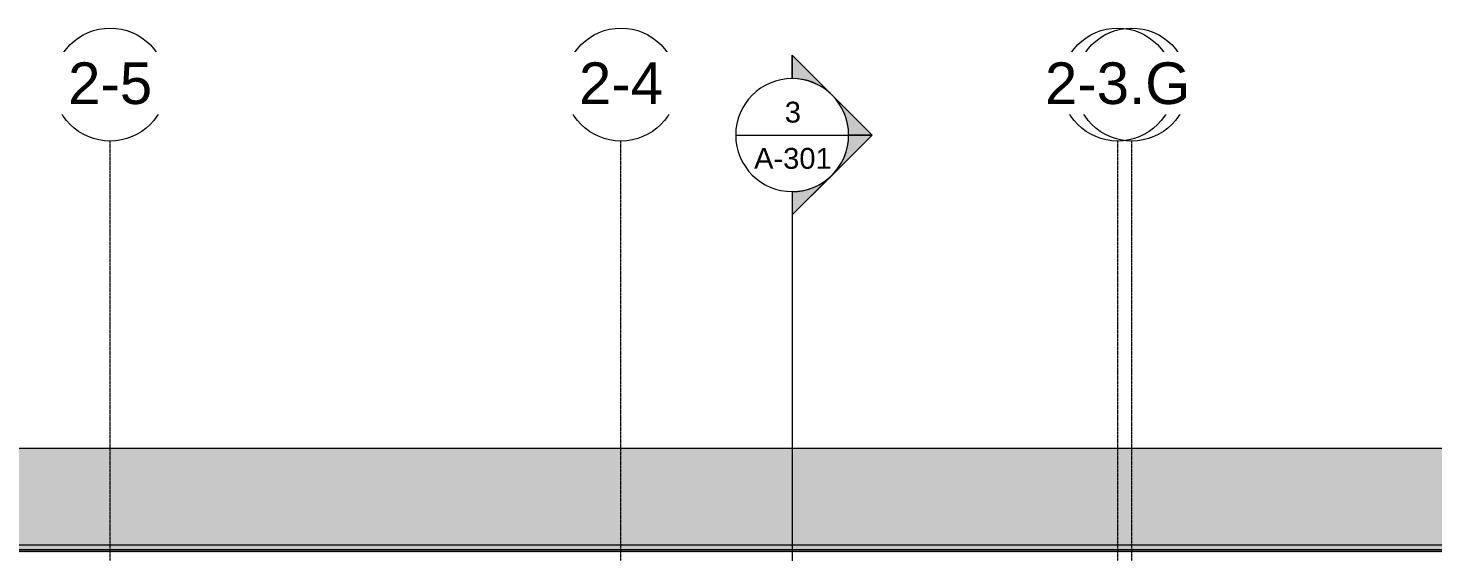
# Model space of a CAD drawing. Header units: inches. Extents: x 20478 to 36715, y -248 to 750.
# Drawn here: x 27009 to 27805, y 341 to 638 of the extents above; entities that cross this region are included whole.
import ezdxf

# ---------------------------------------------------------------- set-up
doc = ezdxf.new("R2010")
doc.units = ezdxf.units.IN
doc.header["$MEASUREMENT"] = 0
doc.linetypes.add('Grid Line 1_2_', pattern=[0.875, 0.5, -0.125, 0.125, -0.125])
for name, color, linetype, lineweight in [('A-ROOF', 132, 'Continuous', 13), ('G-ANNO-SYMB', 111, 'Continuous', 9), ('S-GRID', 1, 'Continuous', 9), ('S-GRID-IDEN', 1, 'Continuous', 9)]:
    doc.layers.add(name, color=color, linetype=linetype, lineweight=lineweight)
doc.styles.add('Arial', font='arial.ttf', dxfattribs={"height": 23.60479})
doc.styles.add('Arial_1', font='arial.ttf', dxfattribs={"height": 11.802395})

# ---------------------------------------------------------------- blocks, each defined once
blk = doc.blocks.new('Grid - Grid Head - Circle-14747-Elevation - South')
at = {"layer": 'S-GRID-IDEN'}
blk.add_circle((23085.89, 605.76), 32, dxfattribs=at)
blk = doc.blocks.new('Section - Section Head - Filled-1526-Elevation - South')
at = {"layer": 'G-ANNO-SYMB'}
h = blk.add_hatch(color=256, dxfattribs=at)
edge = h.paths.add_edge_path(flags=0)
edge.add_arc((25498.9, 577.16), 32.04, 47.9216, 90)
edge.add_line((25498.9, 609.2), (25498.9, 622.41))
edge.add_line((25498.9, 622.41), (25520.37, 600.94))
h = blk.add_hatch(color=256, dxfattribs=at)
edge = h.paths.add_edge_path(flags=0)
edge.add_line((25521.53, 599.78), (25544.15, 577.16))
edge.add_line((25544.15, 577.16), (25530.9, 577.16))
edge.add_arc((25498.9, 577.16), 32, 0, 45)
h = blk.add_hatch(color=256, dxfattribs=at)
edge = h.paths.add_edge_path(flags=0)
edge.add_arc((25498.9, 577.16), 32, 315, 360)
edge.add_line((25530.9, 577.16), (25544.15, 577.16))
edge.add_line((25544.15, 577.16), (25521.53, 554.53))
h = blk.add_hatch(color=256, dxfattribs=at)
edge = h.paths.add_edge_path(flags=0)
edge.add_line((25520.37, 553.37), (25498.9, 531.9))
edge.add_line((25498.9, 531.9), (25498.9, 545.12))
edge.add_arc((25498.9, 577.16), 32.04, 270, 312.0784)
for p, q in [((25544.15, 577.16), (25498.9, 622.41)), ((25498.9, 609.16), (25498.9, 622.41)), ((25520.37, 600.94), (25498.9, 622.41)), ((25498.9, 622.41), (25498.9, 609.2)), ((25544.15, 577.16), (25521.53, 599.78)), ((25544.15, 577.16), (25498.9, 531.9)), ((25521.53, 554.53), (25544.15, 577.16)), ((25530.9, 577.16), (25544.15, 577.16)), ((25544.15, 577.16), (25530.9, 577.16)), ((25498.9, 531.9), (25520.37, 553.37)), ((25498.9, 545.16), (25498.9, 531.9)), ((25498.9, 545.12), (25498.9, 531.9))]:
    blk.add_line(p, q, dxfattribs=at)
for radius, start, end in [(32, 90, 270), (32.04, 47.9216, 90), (32, 270, 90), (32, 0, 45), (32, 315, 360), (32.04, 270, 312.0784)]:
    blk.add_arc((25498.9, 577.16), radius, start, end, dxfattribs=at)

msp = doc.modelspace()

# ---------------------------------------------------------------- hatches: boundary and pattern name
at = {"layer": 'A-ROOF'}
for points in [[(26475.62039, 345.01146), (28230.94461, 345.01146), (28230.94461, 399.65729), (24722.21415, 399.65729), (24722.21415, 345.01146), (26441.06206, 345.01146)], [(28203.53706, 342.13397), (28230.94461, 342.13397), (28230.94461, 345.01146), (24722.21415, 345.01146), (24722.21415, 342.13397), (28168.97873, 342.13397)], [(26441.06206, 341.39698), (28230.82352, 341.39698), (28230.82352, 342.13397), (24729.34891, 342.13397), (24729.34891, 341.39698), (26371.94539, 341.39698)], [(28203.53706, 340.64633), (28230.82352, 340.64633), (28230.82352, 341.39698), (24729.34891, 341.39698), (24729.34891, 340.64633), (28168.97873, 340.64633)]]:
    msp.add_hatch(color=256, dxfattribs=at).paths.add_polyline_path(points, flags=0)

# ---------------------------------------------------------------- linework, layer by layer
for p, q in [((28230.94461, 399.65729), (24722.21415, 399.65729)), ((24722.21415, 345.01146), (28230.94461, 345.01146)), ((28230.94461, 342.13397), (24722.21415, 342.13397)), ((24729.34891, 341.39698), (28230.82352, 341.39698))]:
    msp.add_line(p, q, dxfattribs=at)
at = {"layer": 'G-ANNO-SYMB'}
for p, q in [((27410.22359, 577.15708), (27474.22359, 577.15708)), ((27442.22359, 545.15708), (27442.22359, -54.81697))]:
    msp.add_line(p, q, dxfattribs=at)
at = {"layer": 'S-GRID', "linetype": 'Grid Line 1_2_'}
for p, q in [((27055.71415, -132), (27055.71415, 573.76478)), ((27055.71415, -132), (27055.71415, 573.76478)), ((27345.21415, -132), (27345.21415, 573.76478)), ((27345.21415, -132), (27345.21415, 573.76478)), ((27626.71415, -132), (27626.71415, 573.76478)), ((27634.71415, -132), (27634.71415, 573.76478)), ((27634.71415, -132), (27634.71415, 573.76478))]:
    msp.add_line(p, q, dxfattribs=at)

# ---------------------------------------------------------------- block references
at = {"layer": 'G-ANNO-SYMB'}
msp.add_blockref('Section - Section Head - Filled-1526-Elevation - South', (1943.32392, 0), dxfattribs=at)
at = {"layer": 'S-GRID-IDEN'}
for p in [(3969.82392, 0), (4259.32392, 0), (4548.82392, 0)]:
    msp.add_blockref('Grid - Grid Head - Circle-14747-Elevation - South', p, dxfattribs=at)

# ---------------------------------------------------------------- texts
at = {"layer": 'G-ANNO-SYMB', "attachment_point": 2, "line_spacing_factor": 0.938532, "style": 'Arial_1'}
for s, insert, char_height, width in [('3', (27442.63342, 596.04924), 11.8024, 10.944), ('A-301', (27442.63342, 569.86758), 11.802395, 52.416)]:
    msp.add_mtext(s, dxfattribs=dict(at, insert=insert, char_height=char_height, width=width))

# ---------------------------------------------------------------- next in the draw order: texts
at = {"layer": 'S-GRID-IDEN', "char_height": 23.60479, "width": 56.736, "attachment_point": 2, "line_spacing_factor": 0.938532, "style": 'Arial', "bg_fill": 3, "box_fill_scale": 1.25, "bg_fill_color": 0, "bg_fill_transparency": 0}
for s, insert in [('1-5', (27055.70799, 618.34727)), ('1-4', (27345.20799, 618.34727)), ('1-3', (27634.70799, 618.34727))]:
    msp.add_mtext(s, dxfattribs=dict(at, insert=insert))

# ---------------------------------------------------------------- next in the draw order: block references
at = {"layer": 'S-GRID-IDEN'}
for p in [(3969.82392, 0), (4259.32392, 0), (4548.82392, 0)]:
    msp.add_blockref('Grid - Grid Head - Circle-14747-Elevation - South', p, dxfattribs=at)

# ---------------------------------------------------------------- next in the draw order: texts
at = {"layer": 'S-GRID-IDEN', "char_height": 23.60479, "width": 56.736, "attachment_point": 2, "line_spacing_factor": 0.938532, "style": 'Arial', "bg_fill": 3, "box_fill_scale": 1.25, "bg_fill_color": 0, "bg_fill_transparency": 0}
for s, insert in [('2-5', (27055.70799, 618.34727)), ('2-4', (27345.20799, 618.34727)), ('2-3', (27634.70799, 618.34727))]:
    msp.add_mtext(s, dxfattribs=dict(at, insert=insert))

# ---------------------------------------------------------------- next in the draw order: block references
at = {"layer": 'S-GRID-IDEN'}
msp.add_blockref('Grid - Grid Head - Circle-14747-Elevation - South', (4540.82392, 0), dxfattribs=at)

# ---------------------------------------------------------------- next in the draw order: texts
at = {"layer": 'S-GRID-IDEN', "insert": (27626.70799, 618.34727), "char_height": 23.60479, "width": 98.208, "attachment_point": 2, "line_spacing_factor": 0.938532, "style": 'Arial', "bg_fill": 3, "box_fill_scale": 1.25, "bg_fill_color": 0, "bg_fill_transparency": 0}
msp.add_mtext('2-3.G', dxfattribs=at)

doc.saveas('drawing.dxf')
